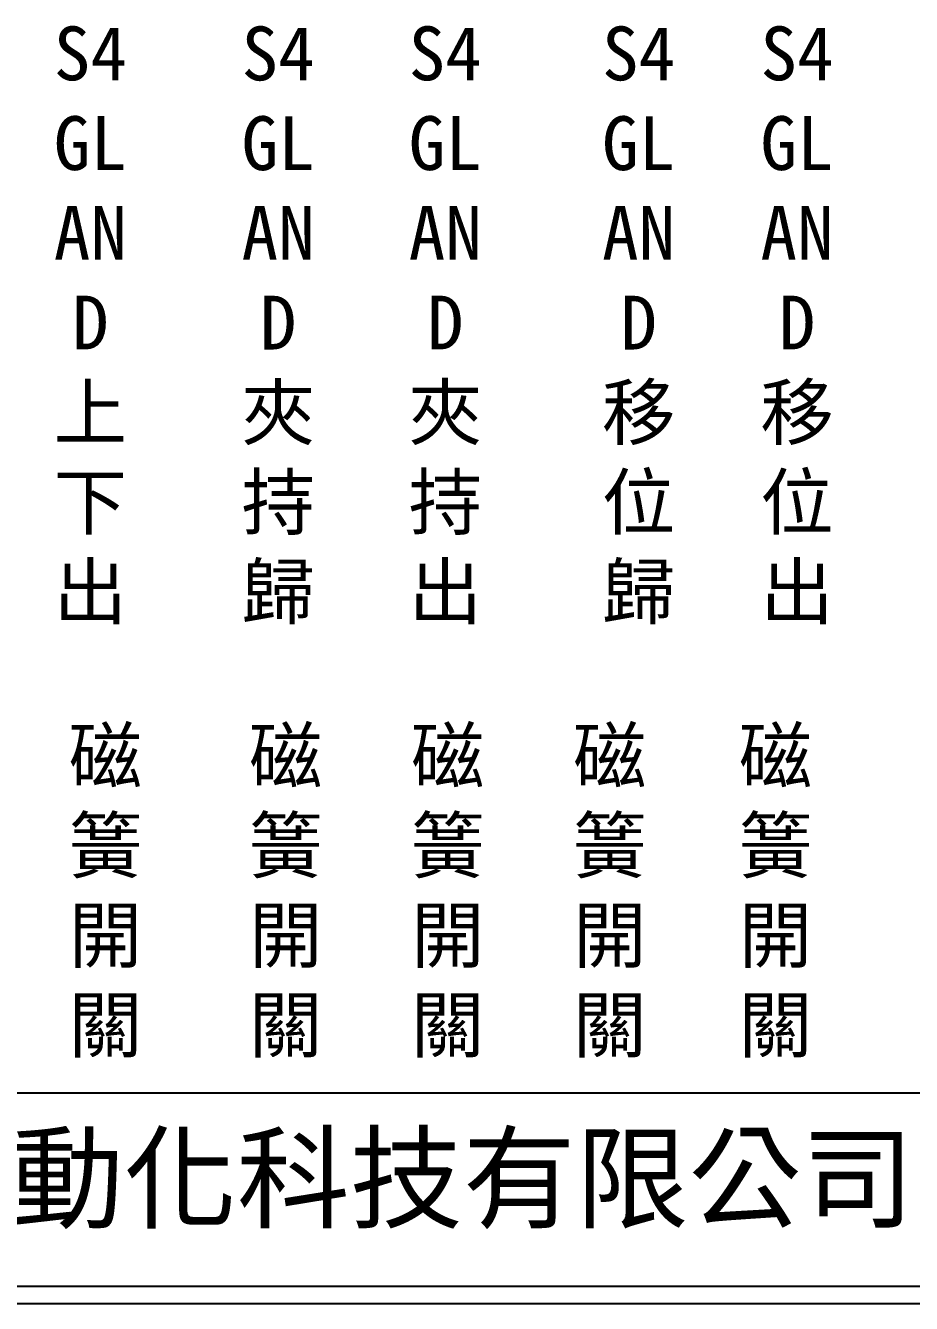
# Model space of a CAD drawing. Extents: x 325 to 612, y 3 to 207.
# Drawn here: x 389.5 to 453.7, y 3 to 95.6 of the extents above; entities that cross this region are included whole.
import ezdxf

# ---------------------------------------------------------------- set-up
doc = ezdxf.new("R2010")
doc.units = 0
doc.layers.add('圖框層', color=7, linetype='CONTINUOUS')
doc.layers.add('標尺寸層', color=3, linetype='CONTINUOUS')
doc.styles.add('CNS', font='romanc.shx', dxfattribs={"bigfont": 'chineset.shx'})
doc.styles.add('STSL', font='KAIU.TTF')

msp = doc.modelspace()

# ---------------------------------------------------------------- linework, layer by layer
at = {"layer": '圖框層', "color": 7}
for p, q in [((326.569, 18.25), (611.07, 18.25)), ((326.569, 4.25), (611.07, 4.25)), ((325.319, 3), (612.319, 3))]:
    msp.add_line(p, q, dxfattribs=at)

# ---------------------------------------------------------------- texts
at = {"layer": '圖框層', "color": 4, "style": 'STSL'}
msp.add_text('泓陞自動化科技有限公司', height=6, dxfattribs=at).set_placement((363.923, 9.076))
at = {"layer": '標尺寸層', "color": 7, "char_height": 3.9, "width": 4.96081, "attachment_point": 5, "style": 'CNS'}
for s, insert in [('{\\fDFKai-SB|b0|i0|c136|p65;S4\\PGL\\PAN\\PD上下 出}', (394.223, 73.868)), ('{\\fDFKai-SB|b0|i0|c136|p65;S4\\PGL\\PAN\\PD夾持歸}', (407.832, 73.868)), ('{\\fDFKai-SB|b0|i0|c136|p65;S4\\PGL\\PAN\\PD夾持出}', (419.945, 73.868)), ('{\\fDFKai-SB|b0|i0|c136|p65;S4\\PGL\\PAN\\PD移位歸}', (433.959, 73.868)), ('{\\fDFKai-SB|b0|i0|c136|p65;S4\\PGL\\PAN\\PD移位出}', (445.44, 73.868)), ('{\\fDFKai-SB|b0|i0|c136|p65;磁簧開關}', (395.316, 32.72)), ('{\\fDFKai-SB|b0|i0|c136|p65;磁簧開關}', (408.379, 32.72)), ('{\\fDFKai-SB|b0|i0|c136|p65;磁簧開關}', (420.123, 32.72)), ('{\\fDFKai-SB|b0|i0|c136|p65;磁簧開關}', (431.866, 32.72)), ('{\\fDFKai-SB|b0|i0|c136|p65;磁簧開關}', (443.877, 32.72))]:
    msp.add_mtext(s, dxfattribs=dict(at, insert=insert))

doc.saveas('drawing.dxf')
